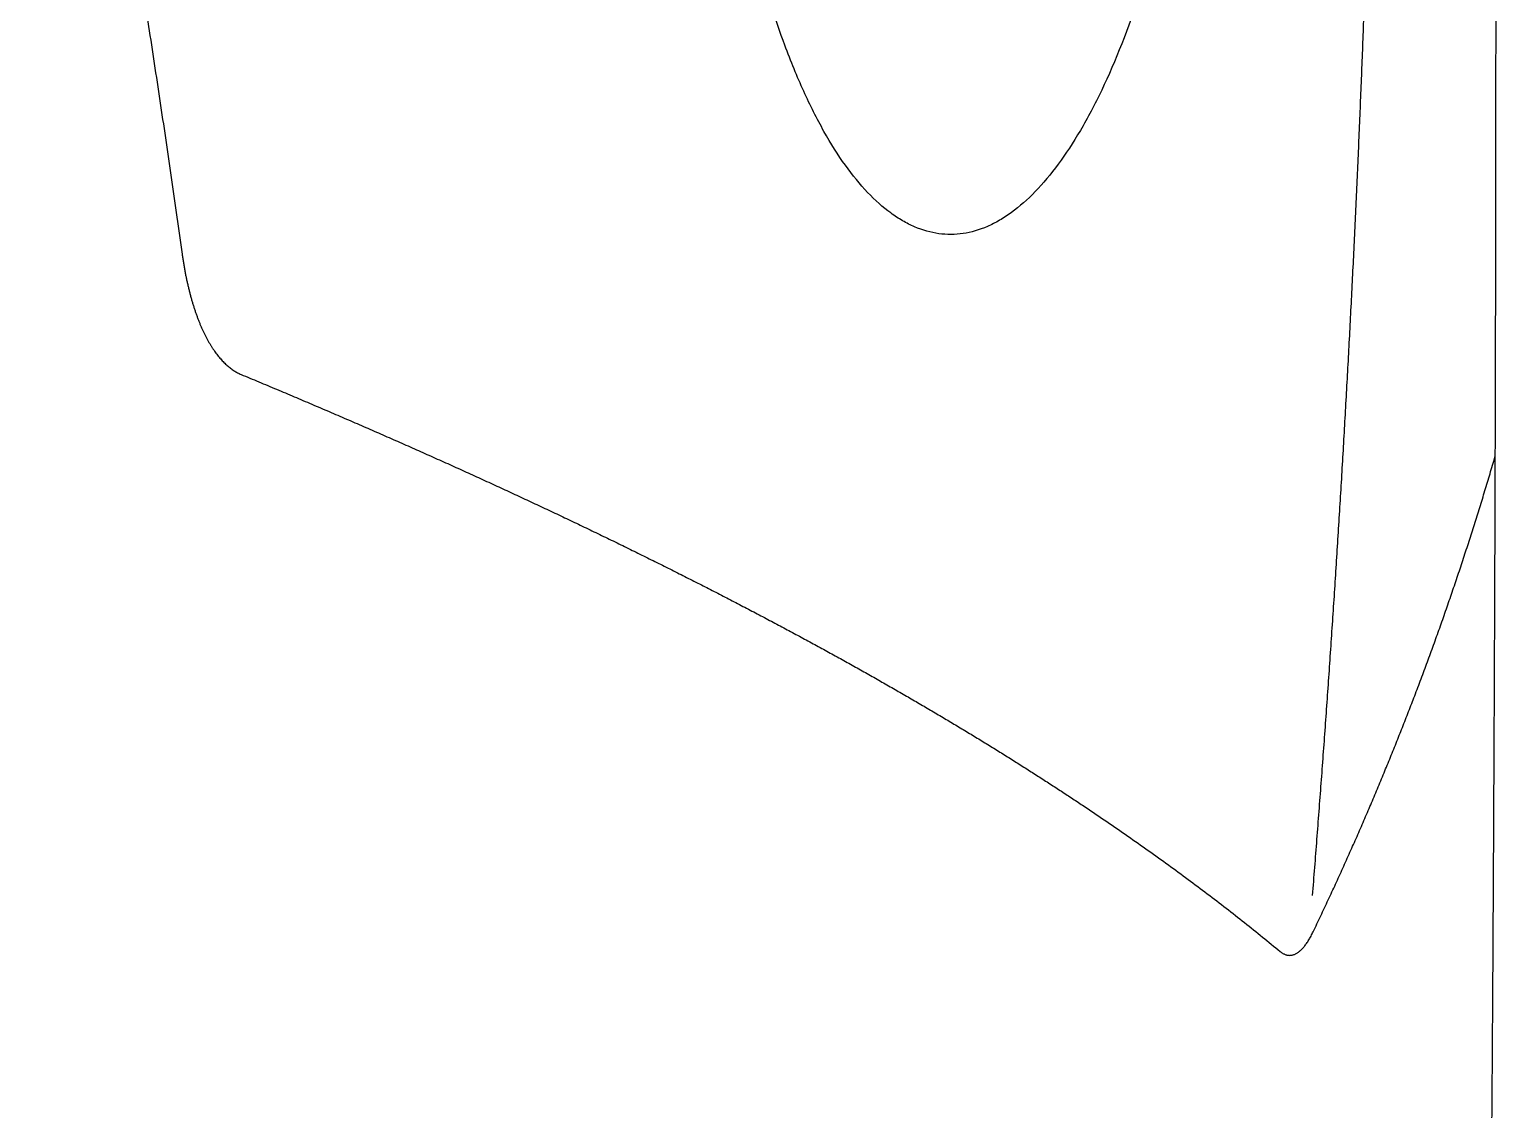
# Model space of a CAD drawing. Extents: x 528 to 612, y 788 to 934.
# Drawn here: x 602.03 to 607.08, y 838.28 to 842 of the extents above; entities that cross this region are included whole.
import ezdxf

# ---------------------------------------------------------------- set-up
doc = ezdxf.new("R2010")
doc.units = 0
doc.header["$MEASUREMENT"] = 0
doc.layers.add('1', color=4, linetype='Continuous')

# ---------------------------------------------------------------- blocks, each defined once
blk = doc.blocks.new('2018 FLASH')
at = {"layer": '1', "linetype": 'Continuous', "lineweight": 25}
for points, knots in [([(78.4847, 34.0992), (78.4897, 34.1635), (78.4999, 34.2923), (78.5146, 34.4857), (78.5288, 34.6797), (78.5425, 34.8743), (78.5557, 35.0694), (78.5684, 35.2651), (78.5806, 35.4613), (78.5922, 35.6581), (78.6033, 35.8554), (78.6139, 36.0533), (78.624, 36.2518), (78.6335, 36.4508), (78.6425, 36.6504), (78.6509, 36.8505), (78.6588, 37.0512), (78.6661, 37.2524), (78.6729, 37.4542), (78.6791, 37.6565), (78.6847, 37.8594), (78.6898, 38.0629), (78.6943, 38.2668), (78.6982, 38.4714), (78.7015, 38.6765), (78.7042, 38.8821), (78.7063, 39.0883), (78.7078, 39.2951), (78.7087, 39.5024), (78.7091, 39.7617), (78.7083, 40.0725), (78.7054, 40.4338), (78.7008, 40.7935), (78.6943, 41.1516), (78.686, 41.508), (78.676, 41.8628), (78.6643, 42.216), (78.6508, 42.5675), (78.6356, 42.9174), (78.6188, 43.2656), (78.6003, 43.6122), (78.5803, 43.9571), (78.5586, 44.3004), (78.5353, 44.642), (78.5105, 44.982), (78.4927, 45.2081), (78.4839, 45.3208)], [0, 0, 0, 0, 0.017223, 0.034493, 0.051809, 0.069171, 0.08658, 0.104036, 0.121537, 0.139086, 0.156681, 0.174323, 0.192012, 0.209748, 0.227531, 0.245362, 0.263239, 0.281164, 0.299137, 0.317157, 0.335225, 0.35334, 0.371503, 0.389715, 0.407974, 0.426282, 0.444638, 0.463043, 0.481496, 0.499998, 0.532309, 0.564476, 0.5965, 0.62838, 0.660118, 0.691714, 0.72317, 0.754484, 0.785659, 0.816694, 0.84759, 0.878347, 0.908967, 0.939448, 0.969793, 1, 1, 1, 1]), ([(79.11, 39.71), (79.1101, 39.6629), (79.1103, 39.5688), (79.1109, 39.4275), (79.1115, 39.2862), (79.1121, 39.145), (79.1127, 39.0037), (79.1131, 38.8624), (79.1135, 38.7211), (79.1139, 38.5798), (79.1142, 38.4385), (79.1145, 38.2972), (79.1148, 38.1559), (79.115, 38.0146), (79.1152, 37.8732), (79.1153, 37.7319), (79.1155, 37.5905), (79.1155, 37.4492), (79.1156, 37.3078), (79.1156, 37.1664), (79.1156, 37.025), (79.1155, 36.8836), (79.1154, 36.7422), (79.1152, 36.6008), (79.1151, 36.4594), (79.1149, 36.318), (79.1146, 36.1765), (79.1143, 36.0351), (79.114, 35.8937), (79.1136, 35.7522), (79.1134, 35.6579), (79.1132, 35.6107)], [0, 0, 0, 0, 0.034456, 0.068914, 0.103373, 0.137835, 0.172299, 0.206764, 0.241232, 0.275701, 0.310172, 0.344645, 0.37912, 0.413597, 0.448076, 0.482557, 0.51704, 0.551524, 0.586011, 0.620499, 0.65499, 0.689482, 0.723976, 0.758473, 0.792971, 0.827471, 0.861973, 0.896477, 0.930983, 0.96549, 1, 1, 1, 1]), ([(74.0624, 39.3845), (74.0711, 39.3419), (74.0885, 39.2566), (74.1142, 39.1285), (74.1394, 39.0005), (74.1643, 38.8725), (74.1889, 38.7444), (74.213, 38.6163), (74.2368, 38.4882), (74.2603, 38.3601), (74.2834, 38.232), (74.3061, 38.1038), (74.3285, 37.9757), (74.3506, 37.8475), (74.3723, 37.7193), (74.3936, 37.5912), (74.4146, 37.463), (74.4353, 37.3348), (74.4557, 37.2066), (74.4757, 37.0783), (74.4954, 36.9501), (74.5148, 36.8219), (74.5338, 36.6937), (74.5526, 36.5654), (74.571, 36.4372), (74.583, 36.3517), (74.589, 36.309)], [0, 0, 0, 0, 0.041667, 0.083333, 0.125, 0.166666, 0.208332, 0.249999, 0.291665, 0.333331, 0.374998, 0.416664, 0.458331, 0.499997, 0.541664, 0.583331, 0.624998, 0.666664, 0.708331, 0.749998, 0.791665, 0.833332, 0.874999, 0.916666, 0.958333, 1, 1, 1, 1]), ([(77.9987, 37.5909), (77.9922, 37.5638), (77.9855, 37.537), (77.9697, 37.475), (77.9603, 37.4402), (77.9318, 37.338), (77.9119, 37.273), (77.85, 37.0868), (77.8056, 36.9746), (77.7459, 36.8499), (77.7337, 36.8257), (77.7092, 36.7794), (77.6969, 36.7571), (77.6594, 36.6933), (77.634, 36.6545), (77.5564, 36.5491), (77.5028, 36.4935), (77.4337, 36.4431), (77.4197, 36.4339), (77.3919, 36.4178), (77.3779, 36.4107), (77.3361, 36.3925), (77.3083, 36.3844), (77.2246, 36.372), (77.1689, 36.3795), (77.0994, 36.4093), (77.0855, 36.4164), (77.0581, 36.4323), (77.0444, 36.4412), (77.0039, 36.4709), (76.9774, 36.4946), (76.8992, 36.5769), (76.849, 36.6468), (76.7888, 36.7538), (76.7769, 36.7761), (76.7536, 36.8224), (76.7422, 36.8463), (76.7085, 36.9206), (76.6869, 36.9733), (76.6496, 37.0735), (76.6336, 37.1197), (76.6182, 37.1679)], [0.6270328, 0.6270328, 0.6270328, 0.6270328, 0.6328125, 0.6328125, 0.640625, 0.640625, 0.65625, 0.65625, 0.6875, 0.6875, 0.6953125, 0.6953125, 0.703125, 0.703125, 0.71875, 0.71875, 0.75, 0.75, 0.7578125, 0.7578125, 0.765625, 0.765625, 0.78125, 0.78125, 0.8125, 0.8125, 0.8203125, 0.8203125, 0.828125, 0.828125, 0.84375, 0.84375, 0.875, 0.875, 0.8828125, 0.8828125, 0.890625, 0.890625, 0.90625, 0.90625, 0.9186241, 0.9186241, 0.9186241, 0.9186241]), ([(74.589, 36.309), (74.5897, 36.3043), (74.5911, 36.2949), (74.5932, 36.2811), (74.5955, 36.2674), (74.5979, 36.2538), (74.6005, 36.2404), (74.6032, 36.2272), (74.606, 36.2142), (74.6089, 36.2013), (74.6119, 36.1887), (74.6151, 36.1762), (74.6183, 36.1639), (74.6217, 36.1518), (74.6252, 36.14), (74.6288, 36.1283), (74.6325, 36.1169), (74.6364, 36.1057), (74.6403, 36.0947), (74.6443, 36.084), (74.6485, 36.0735), (74.6527, 36.0632), (74.6571, 36.0532), (74.6615, 36.0435), (74.6661, 36.034), (74.6707, 36.0248), (74.6754, 36.0158), (74.6803, 36.0072), (74.6852, 35.9988), (74.6902, 35.9906), (74.6953, 35.9828), (74.7004, 35.9752), (74.7057, 35.968), (74.711, 35.961), (74.7164, 35.9543), (74.7219, 35.9478), (74.7274, 35.9417), (74.733, 35.9359), (74.7387, 35.9304), (74.7444, 35.9252), (74.7502, 35.9203), (74.756, 35.9156), (74.7619, 35.9113), (74.7679, 35.9074), (74.7739, 35.9037), (74.7799, 35.9003), (74.786, 35.8973), (74.7901, 35.8955), (74.7921, 35.8946)], [0, 0, 0, 0, 0.021738, 0.043475, 0.065212, 0.08695, 0.108688, 0.130427, 0.152167, 0.173907, 0.195649, 0.217391, 0.239133, 0.260876, 0.282618, 0.30436, 0.326102, 0.347842, 0.369582, 0.39132, 0.413056, 0.434792, 0.456526, 0.478259, 0.49999, 0.521722, 0.543453, 0.565185, 0.586918, 0.608652, 0.630387, 0.652124, 0.673863, 0.695603, 0.717344, 0.739087, 0.76083, 0.782574, 0.804318, 0.826062, 0.847807, 0.869551, 0.891294, 0.913036, 0.934778, 0.956519, 0.97826, 1, 1, 1, 1]), ([(74.7921, 35.8946), (74.8126, 35.8861), (74.8536, 35.8691), (74.9147, 35.8435), (74.9753, 35.8178), (75.0356, 35.7922), (75.0956, 35.7666), (75.1551, 35.741), (75.2142, 35.7154), (75.273, 35.6897), (75.3314, 35.6641), (75.3894, 35.6384), (75.447, 35.6128), (75.5042, 35.5871), (75.561, 35.5614), (75.6174, 35.5358), (75.6735, 35.5101), (75.7291, 35.4844), (75.7844, 35.4587), (75.8392, 35.433), (75.8937, 35.4073), (75.9477, 35.3816), (76.0014, 35.3559), (76.0546, 35.3302), (76.1075, 35.3045), (76.1599, 35.2787), (76.212, 35.253), (76.2636, 35.2273), (76.3148, 35.2015), (76.3657, 35.1758), (76.4161, 35.1501), (76.4661, 35.1243), (76.5157, 35.0986), (76.5649, 35.0728), (76.6137, 35.0471), (76.6621, 35.0213), (76.7101, 34.9956), (76.7577, 34.9698), (76.8049, 34.9441), (76.8517, 34.9183), (76.898, 34.8926), (76.944, 34.8668), (76.9895, 34.841), (77.0347, 34.8153), (77.0794, 34.7895), (77.1238, 34.7638), (77.1677, 34.738), (77.2112, 34.7123), (77.2543, 34.6865), (77.297, 34.6607), (77.3394, 34.635), (77.3813, 34.6092), (77.4228, 34.5835), (77.4639, 34.5577), (77.5045, 34.5319), (77.5448, 34.5062), (77.5847, 34.4804), (77.6242, 34.4547), (77.6633, 34.4289), (77.714, 34.3952), (77.7758, 34.3534), (77.848, 34.3036), (77.9187, 34.2539), (77.988, 34.2042), (78.0557, 34.1544), (78.1221, 34.1047), (78.1869, 34.0551), (78.2503, 34.0054), (78.3124, 33.9557), (78.3525, 33.9226), (78.3726, 33.9061)], [0, 0, 0, 0, 0.012931, 0.025862, 0.038793, 0.051723, 0.064654, 0.077585, 0.090516, 0.103448, 0.116379, 0.12931, 0.142242, 0.155174, 0.168105, 0.181037, 0.193969, 0.206901, 0.219832, 0.232764, 0.245695, 0.258626, 0.271557, 0.284488, 0.297419, 0.31035, 0.32328, 0.336211, 0.349141, 0.362072, 0.375003, 0.387933, 0.400864, 0.413795, 0.426726, 0.439657, 0.452587, 0.465518, 0.478449, 0.49138, 0.50431, 0.517241, 0.530172, 0.543102, 0.556033, 0.568963, 0.581894, 0.594825, 0.607755, 0.620686, 0.633617, 0.646548, 0.659478, 0.672409, 0.68534, 0.698271, 0.711202, 0.724133, 0.737064, 0.749995, 0.774995, 0.799996, 0.824996, 0.849997, 0.874998, 0.899999, 0.924999, 0.95, 0.975, 1, 1, 1, 1]), ([(78.8393, 34.7941), (78.8467, 34.8136), (78.8614, 34.8526), (78.8831, 34.911), (78.9044, 34.9694), (78.9253, 35.0278), (78.9458, 35.0862), (78.9659, 35.1446), (78.9856, 35.2029), (79.005, 35.2612), (79.024, 35.3195), (79.0426, 35.3778), (79.0608, 35.436), (79.0787, 35.4943), (79.0962, 35.5525), (79.1075, 35.5913), (79.1132, 35.6107)], [0, 0, 0, 0, 0.071428, 0.142856, 0.214284, 0.285713, 0.357141, 0.42857, 0.499999, 0.571428, 0.642857, 0.714286, 0.785715, 0.857143, 0.928572, 1, 1, 1, 1]), ([(79.1132, 35.6107), (79.1127, 35.4542), (79.1117, 35.1412), (79.1097, 34.6717), (79.1074, 34.2021), (79.1046, 33.7324), (79.1014, 33.2626), (79.0978, 32.7927), (79.0938, 32.3228), (79.0893, 31.8528), (79.0845, 31.3826), (79.0793, 30.9124), (79.0737, 30.4422), (79.0676, 29.9718), (79.0612, 29.5013), (79.0566, 29.1877), (79.0543, 29.0308)], [0, 0, 0, 0, 0.0713419, 0.1426972, 0.2140656, 0.2854474, 0.3568425, 0.4282509, 0.4996727, 0.5711078, 0.6425563, 0.7140182, 0.7854935, 0.8569822, 0.9284844, 1, 1, 1, 1]), ([(78.4868, 33.974), (78.4955, 33.9922), (78.513, 34.0288), (78.5387, 34.0835), (78.564, 34.1383), (78.589, 34.193), (78.6136, 34.2477), (78.6378, 34.3024), (78.6616, 34.3571), (78.6851, 34.4118), (78.7082, 34.4665), (78.7309, 34.5211), (78.7533, 34.5757), (78.7754, 34.6304), (78.797, 34.685), (78.8184, 34.7396), (78.8323, 34.7759), (78.8393, 34.7941)], [0, 0, 0, 0, 0.066667, 0.133334, 0.200001, 0.266667, 0.333334, 0.4, 0.466667, 0.533333, 0.6, 0.666666, 0.733333, 0.799999, 0.866666, 0.933333, 1, 1, 1, 1]), ([(78.3726, 33.9061), (78.3739, 33.9051), (78.3765, 33.903), (78.3804, 33.9003), (78.3844, 33.8981), (78.3883, 33.8962), (78.3923, 33.8947), (78.3963, 33.8936), (78.4003, 33.8928), (78.4043, 33.8925), (78.4083, 33.8925), (78.4123, 33.893), (78.4163, 33.8938), (78.4203, 33.895), (78.4243, 33.8966), (78.4283, 33.8986), (78.4323, 33.9009), (78.4363, 33.9037), (78.4403, 33.9069), (78.4442, 33.9104), (78.4482, 33.9143), (78.4521, 33.9186), (78.4561, 33.9232), (78.46, 33.9283), (78.4639, 33.9337), (78.4677, 33.9395), (78.4716, 33.9456), (78.4754, 33.9522), (78.4792, 33.9591), (78.483, 33.9663), (78.4855, 33.9714), (78.4868, 33.974)], [0, 0, 0, 0, 0.0344825, 0.0689651, 0.1034479, 0.1379309, 0.1724141, 0.2068975, 0.241381, 0.2758644, 0.3103477, 0.3448307, 0.3793134, 0.4137958, 0.4482778, 0.4827595, 0.5172412, 0.551723, 0.5862052, 0.6206877, 0.6551705, 0.6896537, 0.724137, 0.7586205, 0.7931039, 0.8275871, 0.8620701, 0.8965529, 0.9310353, 0.9655177, 1, 1, 1, 1])]:
    blk.add_open_spline(points, degree=3, knots=knots, dxfattribs=at)

msp = doc.modelspace()

# ---------------------------------------------------------------- block references
at = {"layer": '1'}
msp.add_blockref('2018 FLASH', (527.9647, 804.9191), dxfattribs=at)

doc.saveas('drawing.dxf')
